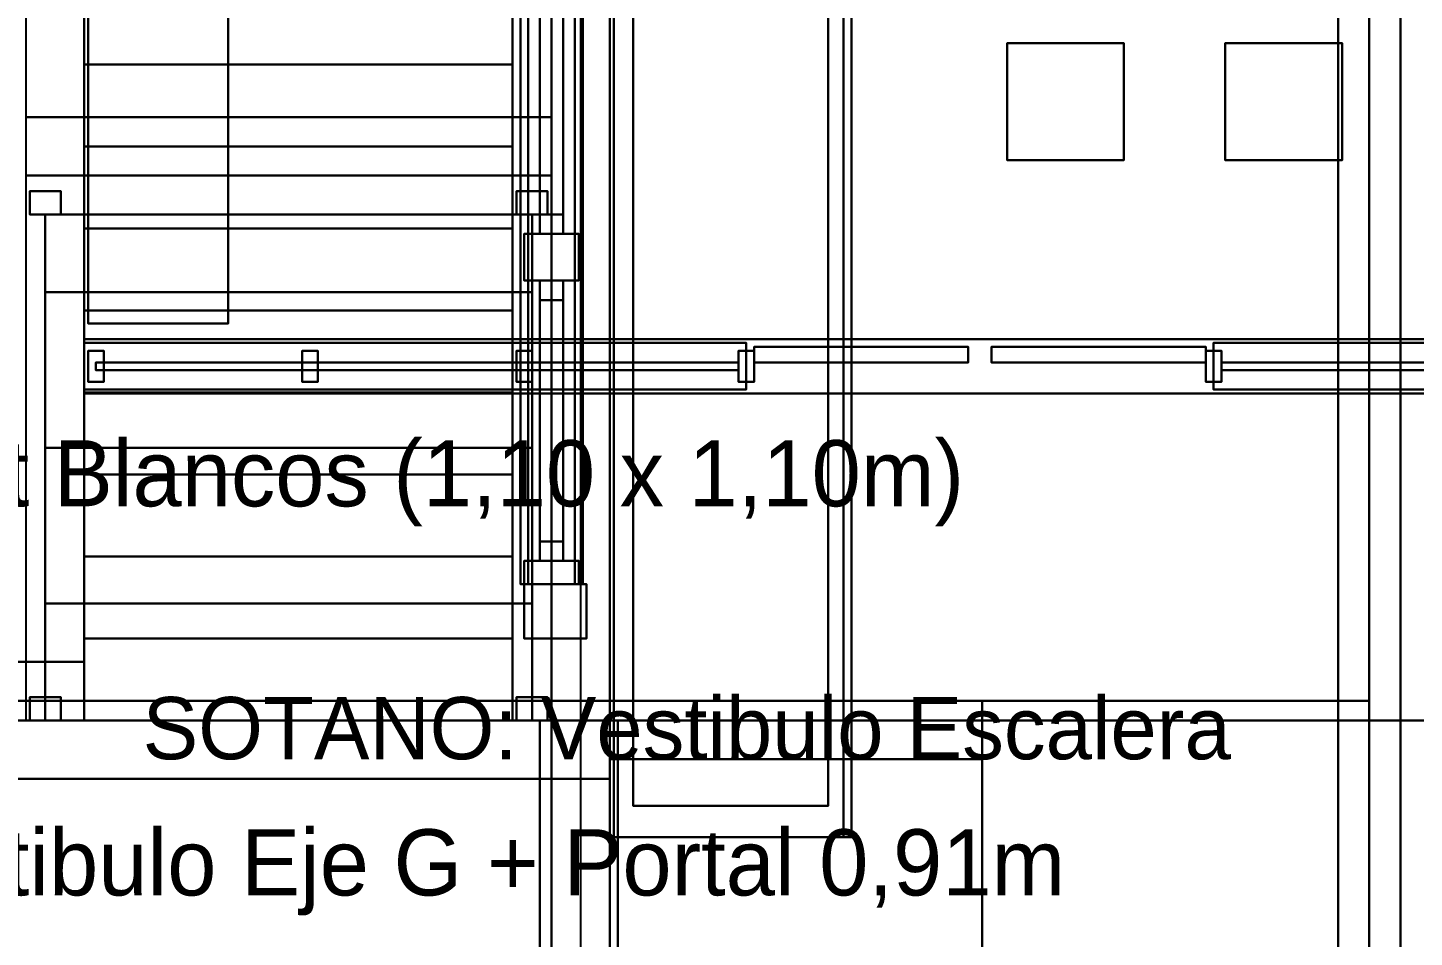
# Model space of a CAD drawing. Header units: metres. Extents: x -0.6 to 96.4, y -1.3 to 40.2.
# Drawn here: x 1.405 to 4.965, y 6.843 to 9.18 of the extents above; entities that cross this region are included whole.
import ezdxf

# ---------------------------------------------------------------- set-up
doc = ezdxf.new("R2010")
doc.units = ezdxf.units.M
for name, color, linetype in [('BUHARDILLA_TECNICA_3D', 34, 'CONTINUOUS'), ('CUBIERTA_CHALET_3D', 9, 'CONTINUOUS'), ('EJES_ESTRUCTURALES', 1, 'CONTINUOUS'), ('LOSA_PISO_3D', 8, 'CONTINUOUS'), ('MUROS_INTERIORES_3D', 7, 'CONTINUOUS'), ('P2_BALCON_MADERA_3D', 30, 'CONTINUOUS'), ('P2_ESCALERA_3D', 7, 'CONTINUOUS'), ('P2_LOSA_PISO_3D', 8, 'CONTINUOUS'), ('P2_LOSA_TANQUE_3D', 8, 'CONTINUOUS'), ('P2_MUROS_MADERA_INT_3D', 6, 'CONTINUOUS'), ('P2_ROTULOS', 6, 'CONTINUOUS'), ('P2_TIMBER_FRAME_3D', 34, 'CONTINUOUS'), ('PB_MOBILIARIO_COMERCIAL_3D', 30, 'CONTINUOUS'), ('PB_MOBILIARIO_OFICINA_3D', 34, 'CONTINUOUS'), ('PB_ZOCALO_PIEDRA_3D', 8, 'CONTINUOUS'), ('SOTANO_LOSA_3D', 8, 'CONTINUOUS'), ('SOTANO_MOBILIARIO_3D', 30, 'CONTINUOUS'), ('SOTANO_MUROS_INT_3D', 4, 'CONTINUOUS'), ('SOTANO_PIEDRA_MADERA_3D', 34, 'CONTINUOUS'), ('SOTANO_ROTULOS', 4, 'CONTINUOUS')]:
    doc.layers.add(name, color=color, linetype=linetype)

msp = doc.modelspace()

# ---------------------------------------------------------------- linework, layer by layer
at = {"layer": 'BUHARDILLA_TECNICA_3D', "color": 34}
for points in [[(0.3, 7.25, 5.68), (2.9, 7.25, 5.68), (2.9, 7.45, 5.68), (0.3, 7.45, 5.68)], [(0.3, 7.25, 7.545), (2.9, 7.25, 7.935), (2.9, 7.45, 7.935), (0.3, 7.45, 7.545)], [(0.3, 7.45, 5.68), (2.9, 7.45, 5.68), (2.9, 7.45, 7.935), (0.3, 7.45, 7.545)], [(2.9, 7.25, 5.68), (2.9, 7.45, 5.68), (2.9, 7.45, 7.935), (2.9, 7.25, 7.935)], [(2.9, 7.3, 7.4809), (3.8562, 7.3, 8.0784), (3.8562, 7.45, 8.0784), (2.9, 7.45, 7.4809)], [(2.9, 7.3, 7.935), (3.8562, 7.3, 8.0784), (3.8562, 7.45, 8.0784), (2.9, 7.45, 7.935)], [(2.9, 7.45, 7.4809), (3.8562, 7.45, 8.0784), (3.8562, 7.45, 8.0784), (2.9, 7.45, 7.935)], [(2.9, 7.3, 7.4809), (2.9, 7.45, 7.4809), (2.9, 7.45, 7.935), (2.9, 7.3, 7.935)], [(3.8562, 7.3, 8.0784), (3.8562, 7.45, 8.0784), (3.8562, 7.45, 8.0784), (3.8562, 7.3, 8.0784)], [(2.75, 3, 5.68), (2.9, 3, 5.68), (2.9, 7.4, 5.68), (2.75, 7.4, 5.68)], [(2.75, 3, 7.9125), (2.9, 3, 7.935), (2.9, 7.4, 7.935), (2.75, 7.4, 7.9125)], [(2.75, 7.4, 5.68), (2.9, 7.4, 5.68), (2.9, 7.4, 7.935), (2.75, 7.4, 7.9125)], [(2.75, 3, 5.68), (2.75, 7.4, 5.68), (2.75, 7.4, 7.9125), (2.75, 3, 7.9125)], [(2.9, 3, 5.68), (2.9, 7.4, 5.68), (2.9, 7.4, 7.935), (2.9, 3, 7.935)], [(2.9, 7.3, 7.4809), (3.8562, 7.3, 8.0784), (3.8562, 7.3, 8.0784), (2.9, 7.3, 7.935)], [(0.3, 7.25, 5.68), (2.9, 7.25, 5.68), (2.9, 7.25, 7.935), (0.3, 7.25, 7.545)]]:
    msp.add_3dface(points, dxfattribs=at)
at = {"layer": 'CUBIERTA_CHALET_3D', "color": 9}
for points in [[(0.4, 7.45, 5.9188), (4.85, 7.45, 8.6994), (4.85, 24.71, 8.6994), (0.4, 24.71, 5.9188)], [(0.4, 7.45, 6.0988), (4.85, 7.45, 8.8794), (4.85, 24.71, 8.8794), (0.4, 24.71, 6.0988)], [(4.85, 7.45, 8.6994), (4.85, 24.71, 8.6994), (4.85, 24.71, 8.8794), (4.85, 7.45, 8.8794)], [(4.85, 2, 8.6994), (10.1, 2, 5.4189), (10.1, 24.71, 5.4189), (4.85, 24.71, 8.6994)], [(4.85, 2, 8.8794), (10.1, 2, 5.5989), (10.1, 24.71, 5.5989), (4.85, 24.71, 8.8794)], [(4.85, 2, 8.6994), (4.85, 24.71, 8.6994), (4.85, 24.71, 8.8794), (4.85, 2, 8.8794)], [(0.4, 2, 7.56), (3.8562, 2, 8.0784), (3.8562, 7.45, 8.0784), (0.4, 7.45, 7.56)], [(0.4, 2, 7.72), (3.8562, 2, 8.2384), (3.8562, 7.45, 8.2384), (0.4, 7.45, 7.72)], [(0.4, 7.45, 7.56), (3.8562, 7.45, 8.0784), (3.8562, 7.45, 8.2384), (0.4, 7.45, 7.72)], [(0.4, 7.45, 5.9188), (4.85, 7.45, 8.6994), (4.85, 7.45, 8.8794), (0.4, 7.45, 6.0988)], [(3.8562, 2, 8.0784), (3.8562, 7.45, 8.0784), (3.8562, 7.45, 8.2384), (3.8562, 2, 8.2384)], [(3.8562, 2, 8.0784), (4.85, 2, 8.6994), (4.85, 7.45, 8.6994), (3.8562, 7.45, 8.0784)], [(3.8562, 2, 8.2584), (4.85, 2, 8.8794), (4.85, 7.45, 8.8794), (3.8562, 7.45, 8.2584)], [(3.8562, 7.45, 8.0784), (4.85, 7.45, 8.6994), (4.85, 7.45, 8.8794), (3.8562, 7.45, 8.2584)], [(3.8562, 2, 8.0784), (3.8562, 7.45, 8.0784), (3.8562, 7.45, 8.2584), (3.8562, 2, 8.2584)], [(4.85, 2, 8.6994), (4.85, 7.45, 8.6994), (4.85, 7.45, 8.8794), (4.85, 2, 8.8794)]]:
    msp.add_3dface(points, dxfattribs=at)
at = {"layer": 'EJES_ESTRUCTURALES', "color": 1}
msp.add_line((2.825, 1.8), (2.825, 25.51), dxfattribs=at)
at = {"layer": 'LOSA_PISO_3D', "color": 8}
for points in [[(1.4, 7.4, -0.15), (9.15, 7.4, -0.15), (9.15, 10.35, -0.15), (1.4, 10.35, -0.15)], [(1.4, 7.4), (9.15, 7.4), (9.15, 10.35), (1.4, 10.35)], [(0.15, 3, -0.15), (9.15, 3, -0.15), (9.15, 7.4, -0.15), (0.15, 7.4, -0.15)], [(0.15, 3), (9.15, 3), (9.15, 7.4), (0.15, 7.4)], [(0.15, 7.4, -0.15), (9.15, 7.4, -0.15), (9.15, 7.4), (0.15, 7.4)], [(1.4, 7.4, -0.15), (9.15, 7.4, -0.15), (9.15, 7.4), (1.4, 7.4)]]:
    msp.add_3dface(points, dxfattribs=at)
at = {"layer": 'MUROS_INTERIORES_3D', "color": 7}
for points in [[(2.75, 6.5), (2.9, 6.5), (2.9, 11.8), (2.75, 11.8)], [(2.75, 6.5, 2.85), (2.9, 6.5, 2.85), (2.9, 11.8, 2.85), (2.75, 11.8, 2.85)], [(2.75, 6.5), (2.75, 11.8), (2.75, 11.8, 2.85), (2.75, 6.5, 2.85)], [(2.9, 6.5), (2.9, 11.8), (2.9, 11.8, 2.85), (2.9, 6.5, 2.85)], [(1.4, 7.4), (1.55, 7.4), (1.55, 10.35), (1.4, 10.35)], [(1.4, 7.4, 2.85), (1.55, 7.4, 2.85), (1.55, 10.35, 2.85), (1.4, 10.35, 2.85)], [(1.55, 7.4), (1.55, 10.35), (1.55, 10.35, 2.85), (1.55, 7.4, 2.85)], [(1.4, 8.8), (2.75, 8.8), (2.75, 8.95), (1.4, 8.95)], [(1.4, 8.8, 1.07), (2.75, 8.8, 1.07), (2.75, 8.95, 1.07), (1.4, 8.95, 1.07)], [(1.4, 8.95), (2.75, 8.95), (2.75, 8.95, 1.07), (1.4, 8.95, 1.07)], [(2.75, 8.8), (2.75, 8.95), (2.75, 8.95, 1.07), (2.75, 8.8, 1.07)], [(1.4, 8.8), (2.75, 8.8), (2.75, 8.8, 1.07), (1.4, 8.8, 1.07)], [(1.4, 7.4), (1.55, 7.4), (1.55, 7.4, 2.85), (1.4, 7.4, 2.85)]]:
    msp.add_3dface(points, dxfattribs=at)
at = {"layer": 'P2_BALCON_MADERA_3D', "color": 30}
for points in [[(2.67, 7.75, 3.97), (2.83, 7.75, 3.97), (2.83, 9.43, 3.97), (2.67, 9.43, 3.97)], [(2.67, 7.75, 4.05), (2.83, 7.75, 4.05), (2.83, 9.43, 4.05), (2.67, 9.43, 4.05)], [(2.67, 7.75, 3.97), (2.67, 9.43, 3.97), (2.67, 9.43, 4.05), (2.67, 7.75, 4.05)], [(2.69, 7.75, 3.05), (2.81, 7.75, 3.05), (2.81, 9.43, 3.05), (2.69, 9.43, 3.05)], [(2.69, 7.75, 3.13), (2.81, 7.75, 3.13), (2.81, 9.43, 3.13), (2.69, 9.43, 3.13)], [(2.69, 7.75, 3.05), (2.69, 9.43, 3.05), (2.69, 9.43, 3.13), (2.69, 7.75, 3.13)], [(2.81, 7.75, 3.05), (2.81, 9.43, 3.05), (2.81, 9.43, 3.13), (2.81, 7.75, 3.13)], [(2.83, 7.75, 3.97), (2.83, 9.43, 3.97), (2.83, 9.43, 4.05), (2.83, 7.75, 4.05)], [(2.72, 8.7, 3.13), (2.78, 8.7, 3.13), (2.78, 9.37, 3.97), (2.72, 9.37, 3.97)], [(2.72, 8.65, 3.13), (2.72, 8.7, 3.13), (2.72, 9.37, 3.97), (2.72, 9.32, 3.97)], [(2.72, 9.37, 3.13), (2.78, 9.37, 3.13), (2.78, 8.7, 3.97), (2.72, 8.7, 3.97)], [(2.72, 9.32, 3.13), (2.72, 9.37, 3.13), (2.72, 8.7, 3.97), (2.72, 8.65, 3.97)], [(2.78, 8.65, 3.13), (2.78, 8.7, 3.13), (2.78, 9.37, 3.97), (2.78, 9.32, 3.97)], [(2.78, 9.32, 3.13), (2.78, 9.37, 3.13), (2.78, 8.7, 3.97), (2.78, 8.65, 3.97)], [(2.72, 8.65, 3.13), (2.78, 8.65, 3.13), (2.78, 9.32, 3.97), (2.72, 9.32, 3.97)], [(2.72, 9.32, 3.13), (2.78, 9.32, 3.13), (2.78, 8.65, 3.97), (2.72, 8.65, 3.97)], [(2.72, 8.65, 3.13), (2.78, 8.65, 3.13), (2.78, 8.7, 3.13), (2.72, 8.7, 3.13)], [(2.72, 8.65, 3.97), (2.78, 8.65, 3.97), (2.78, 8.7, 3.97), (2.72, 8.7, 3.97)], [(2.68, 8.53, 3), (2.82, 8.53, 3), (2.82, 8.65, 3), (2.68, 8.65, 3)], [(2.68, 8.53, 4.05), (2.82, 8.53, 4.05), (2.82, 8.65, 4.05), (2.68, 8.65, 4.05)], [(2.68, 8.65, 3), (2.82, 8.65, 3), (2.82, 8.65, 4.05), (2.68, 8.65, 4.05)], [(2.68, 8.53, 3), (2.68, 8.65, 3), (2.68, 8.65, 4.05), (2.68, 8.53, 4.05)], [(2.82, 8.53, 3), (2.82, 8.65, 3), (2.82, 8.65, 4.05), (2.82, 8.53, 4.05)], [(2.68, 8.53, 3), (2.82, 8.53, 3), (2.82, 8.53, 4.05), (2.68, 8.53, 4.05)], [(2.72, 8.48, 3.97), (2.78, 8.48, 3.97), (2.78, 8.53, 3.97), (2.72, 8.53, 3.97)], [(2.72, 7.86, 3.13), (2.78, 7.86, 3.13), (2.78, 8.53, 3.97), (2.72, 8.53, 3.97)], [(2.72, 7.81, 3.13), (2.72, 7.86, 3.13), (2.72, 8.53, 3.97), (2.72, 8.48, 3.97)], [(2.72, 8.48, 3.13), (2.78, 8.48, 3.13), (2.78, 8.53, 3.13), (2.72, 8.53, 3.13)], [(2.72, 8.53, 3.13), (2.78, 8.53, 3.13), (2.78, 7.86, 3.97), (2.72, 7.86, 3.97)], [(2.72, 8.48, 3.13), (2.72, 8.53, 3.13), (2.72, 7.86, 3.97), (2.72, 7.81, 3.97)], [(2.78, 7.81, 3.13), (2.78, 7.86, 3.13), (2.78, 8.53, 3.97), (2.78, 8.48, 3.97)], [(2.78, 8.48, 3.13), (2.78, 8.53, 3.13), (2.78, 7.86, 3.97), (2.78, 7.81, 3.97)], [(2.72, 7.81, 3.13), (2.78, 7.81, 3.13), (2.78, 8.48, 3.97), (2.72, 8.48, 3.97)], [(2.72, 8.48, 3.13), (2.78, 8.48, 3.13), (2.78, 7.81, 3.97), (2.72, 7.81, 3.97)], [(2.72, 7.81, 3.13), (2.78, 7.81, 3.13), (2.78, 7.86, 3.13), (2.72, 7.86, 3.13)], [(2.72, 7.81, 3.97), (2.78, 7.81, 3.97), (2.78, 7.86, 3.97), (2.72, 7.86, 3.97)], [(2.68, 7.75, 3), (2.82, 7.75, 3), (2.82, 7.81, 3), (2.68, 7.81, 3)], [(2.68, 7.75, 4.05), (2.82, 7.75, 4.05), (2.82, 7.81, 4.05), (2.68, 7.81, 4.05)], [(2.68, 7.81, 3), (2.82, 7.81, 3), (2.82, 7.81, 4.05), (2.68, 7.81, 4.05)], [(2.68, 7.75, 3), (2.68, 7.81, 3), (2.68, 7.81, 4.05), (2.68, 7.75, 4.05)], [(2.82, 7.75, 3), (2.82, 7.81, 3), (2.82, 7.81, 4.05), (2.82, 7.75, 4.05)], [(2.67, 7.75, 3.97), (2.83, 7.75, 3.97), (2.83, 7.75, 4.05), (2.67, 7.75, 4.05)], [(2.68, 7.75, 3), (2.82, 7.75, 3), (2.82, 7.75, 4.05), (2.68, 7.75, 4.05)], [(2.69, 7.75, 3.05), (2.81, 7.75, 3.05), (2.81, 7.75, 3.13), (2.69, 7.75, 3.13)]]:
    msp.add_3dface(points, dxfattribs=at)
at = {"layer": 'P2_ESCALERA_3D', "color": 7}
for points in [[(1.55, 9.0857, 0.9214), (2.65, 9.0857, 0.9214), (2.65, 9.2964, 0.9214), (1.55, 9.2964, 0.9214)], [(1.55, 9.0857, 1.2857), (2.65, 9.0857, 1.2857), (2.65, 9.2964, 1.2857), (1.55, 9.2964, 1.2857)], [(1.55, 9.0857, 0.9214), (1.55, 9.2964, 0.9214), (1.55, 9.2964, 1.2857), (1.55, 9.0857, 1.2857)], [(2.65, 9.0857, 0.9214), (2.65, 9.2964, 0.9214), (2.65, 9.2964, 1.2857), (2.65, 9.0857, 1.2857)], [(1.55, 9.0857, 0.9214), (2.65, 9.0857, 0.9214), (2.65, 9.0857, 1.2857), (1.55, 9.0857, 1.2857)], [(1.55, 8.875, 1.1357), (2.65, 8.875, 1.1357), (2.65, 9.0857, 1.1357), (1.55, 9.0857, 1.1357)], [(1.55, 8.875, 1.5), (2.65, 8.875, 1.5), (2.65, 9.0857, 1.5), (1.55, 9.0857, 1.5)], [(1.55, 9.0857, 1.1357), (2.65, 9.0857, 1.1357), (2.65, 9.0857, 1.5), (1.55, 9.0857, 1.5)], [(1.55, 8.875, 1.1357), (1.55, 9.0857, 1.1357), (1.55, 9.0857, 1.5), (1.55, 8.875, 1.5)], [(2.65, 8.875, 1.1357), (2.65, 9.0857, 1.1357), (2.65, 9.0857, 1.5), (2.65, 8.875, 1.5)], [(1.55, 8.875, 1.1357), (2.65, 8.875, 1.1357), (2.65, 8.875, 1.5), (1.55, 8.875, 1.5)], [(1.55, 8.6643, 1.35), (2.65, 8.6643, 1.35), (2.65, 8.875, 1.35), (1.55, 8.875, 1.35)], [(1.55, 8.6643, 1.7143), (2.65, 8.6643, 1.7143), (2.65, 8.875, 1.7143), (1.55, 8.875, 1.7143)], [(1.55, 8.875, 1.35), (2.65, 8.875, 1.35), (2.65, 8.875, 1.7143), (1.55, 8.875, 1.7143)], [(1.55, 8.6643, 1.35), (1.55, 8.875, 1.35), (1.55, 8.875, 1.7143), (1.55, 8.6643, 1.7143)], [(2.65, 8.6643, 1.35), (2.65, 8.875, 1.35), (2.65, 8.875, 1.7143), (2.65, 8.6643, 1.7143)], [(1.55, 8.6643, 1.35), (2.65, 8.6643, 1.35), (2.65, 8.6643, 1.7143), (1.55, 8.6643, 1.7143)], [(1.55, 8.4536, 1.5643), (2.65, 8.4536, 1.5643), (2.65, 8.6643, 1.5643), (1.55, 8.6643, 1.5643)], [(1.55, 8.4536, 1.9286), (2.65, 8.4536, 1.9286), (2.65, 8.6643, 1.9286), (1.55, 8.6643, 1.9286)], [(1.55, 8.6643, 1.5643), (2.65, 8.6643, 1.5643), (2.65, 8.6643, 1.9286), (1.55, 8.6643, 1.9286)], [(1.55, 8.4536, 1.5643), (1.55, 8.6643, 1.5643), (1.55, 8.6643, 1.9286), (1.55, 8.4536, 1.9286)], [(2.65, 8.4536, 1.5643), (2.65, 8.6643, 1.5643), (2.65, 8.6643, 1.9286), (2.65, 8.4536, 1.9286)], [(1.55, 8.4536, 1.5643), (2.65, 8.4536, 1.5643), (2.65, 8.4536, 1.9286), (1.55, 8.4536, 1.9286)], [(1.55, 8.2429, 1.7786), (2.65, 8.2429, 1.7786), (2.65, 8.4536, 1.7786), (1.55, 8.4536, 1.7786)], [(1.55, 8.2429, 2.1429), (2.65, 8.2429, 2.1429), (2.65, 8.4536, 2.1429), (1.55, 8.4536, 2.1429)], [(1.55, 8.4536, 1.7786), (2.65, 8.4536, 1.7786), (2.65, 8.4536, 2.1429), (1.55, 8.4536, 2.1429)], [(1.55, 8.2429, 1.7786), (1.55, 8.4536, 1.7786), (1.55, 8.4536, 2.1429), (1.55, 8.2429, 2.1429)], [(2.65, 8.2429, 1.7786), (2.65, 8.4536, 1.7786), (2.65, 8.4536, 2.1429), (2.65, 8.2429, 2.1429)], [(1.55, 8.2429, 1.7786), (2.65, 8.2429, 1.7786), (2.65, 8.2429, 2.1429), (1.55, 8.2429, 2.1429)], [(1.55, 8.0321, 1.9929), (2.65, 8.0321, 1.9929), (2.65, 8.2429, 1.9929), (1.55, 8.2429, 1.9929)], [(1.55, 8.0321, 2.3571), (2.65, 8.0321, 2.3571), (2.65, 8.2429, 2.3571), (1.55, 8.2429, 2.3571)], [(1.55, 8.2429, 1.9929), (2.65, 8.2429, 1.9929), (2.65, 8.2429, 2.3571), (1.55, 8.2429, 2.3571)], [(1.55, 8.0321, 1.9929), (1.55, 8.2429, 1.9929), (1.55, 8.2429, 2.3571), (1.55, 8.0321, 2.3571)], [(2.65, 8.0321, 1.9929), (2.65, 8.2429, 1.9929), (2.65, 8.2429, 2.3571), (2.65, 8.0321, 2.3571)], [(1.55, 8.0321, 1.9929), (2.65, 8.0321, 1.9929), (2.65, 8.0321, 2.3571), (1.55, 8.0321, 2.3571)], [(1.55, 7.8214, 2.2071), (2.65, 7.8214, 2.2071), (2.65, 8.0321, 2.2071), (1.55, 8.0321, 2.2071)], [(1.55, 7.8214, 2.5714), (2.65, 7.8214, 2.5714), (2.65, 8.0321, 2.5714), (1.55, 8.0321, 2.5714)], [(1.55, 8.0321, 2.2071), (2.65, 8.0321, 2.2071), (2.65, 8.0321, 2.5714), (1.55, 8.0321, 2.5714)], [(1.55, 7.8214, 2.2071), (1.55, 8.0321, 2.2071), (1.55, 8.0321, 2.5714), (1.55, 7.8214, 2.5714)], [(2.65, 7.8214, 2.2071), (2.65, 8.0321, 2.2071), (2.65, 8.0321, 2.5714), (2.65, 7.8214, 2.5714)], [(1.55, 7.8214, 2.2071), (2.65, 7.8214, 2.2071), (2.65, 7.8214, 2.5714), (1.55, 7.8214, 2.5714)], [(1.55, 7.6107, 2.4214), (2.65, 7.6107, 2.4214), (2.65, 7.8214, 2.4214), (1.55, 7.8214, 2.4214)], [(1.55, 7.6107, 2.7857), (2.65, 7.6107, 2.7857), (2.65, 7.8214, 2.7857), (1.55, 7.8214, 2.7857)], [(1.55, 7.8214, 2.4214), (2.65, 7.8214, 2.4214), (2.65, 7.8214, 2.7857), (1.55, 7.8214, 2.7857)], [(1.55, 7.6107, 2.4214), (1.55, 7.8214, 2.4214), (1.55, 7.8214, 2.7857), (1.55, 7.6107, 2.7857)], [(2.65, 7.6107, 2.4214), (2.65, 7.8214, 2.4214), (2.65, 7.8214, 2.7857), (2.65, 7.6107, 2.7857)], [(1.55, 7.6107, 2.4214), (2.65, 7.6107, 2.4214), (2.65, 7.6107, 2.7857), (1.55, 7.6107, 2.7857)], [(1.55, 7.4, 2.6357), (2.65, 7.4, 2.6357), (2.65, 7.6107, 2.6357), (1.55, 7.6107, 2.6357)], [(1.55, 7.4, 3), (2.65, 7.4, 3), (2.65, 7.6107, 3), (1.55, 7.6107, 3)], [(1.55, 7.6107, 2.6357), (2.65, 7.6107, 2.6357), (2.65, 7.6107, 3), (1.55, 7.6107, 3)], [(1.55, 7.4, 2.6357), (1.55, 7.6107, 2.6357), (1.55, 7.6107, 3), (1.55, 7.4, 3)], [(2.65, 7.4, 2.6357), (2.65, 7.6107, 2.6357), (2.65, 7.6107, 3), (2.65, 7.4, 3)], [(1.55, 7.4, 2.6357), (2.65, 7.4, 2.6357), (2.65, 7.4, 3), (1.55, 7.4, 3)]]:
    msp.add_3dface(points, dxfattribs=at)
at = {"layer": 'P2_LOSA_PISO_3D', "color": 8}
for points in [[(0.15, 7.4, 2.85), (1.55, 7.4, 2.85), (1.55, 10.35, 2.85), (0.15, 10.35, 2.85)], [(0.15, 7.4, 3), (1.55, 7.4, 3), (1.55, 10.35, 3), (0.15, 10.35, 3)], [(1.55, 7.4, 2.85), (1.55, 10.35, 2.85), (1.55, 10.35, 3), (1.55, 7.4, 3)], [(2.65, 7.4, 2.85), (9.15, 7.4, 2.85), (9.15, 10.35, 2.85), (2.65, 10.35, 2.85)], [(2.65, 7.4, 3), (9.15, 7.4, 3), (9.15, 10.35, 3), (2.65, 10.35, 3)], [(2.65, 7.4, 2.85), (2.65, 10.35, 2.85), (2.65, 10.35, 3), (2.65, 7.4, 3)], [(0.15, 3, 2.85), (9.15, 3, 2.85), (9.15, 7.4, 2.85), (0.15, 7.4, 2.85)], [(0.15, 3, 3), (9.15, 3, 3), (9.15, 7.4, 3), (0.15, 7.4, 3)], [(0.15, 7.4, 2.85), (9.15, 7.4, 2.85), (9.15, 7.4, 3), (0.15, 7.4, 3)], [(0.15, 7.4, 2.85), (1.55, 7.4, 2.85), (1.55, 7.4, 3), (0.15, 7.4, 3)], [(2.65, 7.4, 2.85), (9.15, 7.4, 2.85), (9.15, 7.4, 3), (2.65, 7.4, 3)]]:
    msp.add_3dface(points, dxfattribs=at)
at = {"layer": 'P2_LOSA_TANQUE_3D', "color": 8}
for points in [[(0.3, 6.3, 5.5), (2.9, 6.3, 5.5), (2.9, 7.4, 5.5), (0.3, 7.4, 5.5)], [(0.3, 6.3, 5.68), (2.9, 6.3, 5.68), (2.9, 7.4, 5.68), (0.3, 7.4, 5.68)], [(0.3, 7.4, 5.5), (2.9, 7.4, 5.5), (2.9, 7.4, 5.68), (0.3, 7.4, 5.68)], [(2.9, 6.3, 5.5), (2.9, 7.4, 5.5), (2.9, 7.4, 5.68), (2.9, 6.3, 5.68)]]:
    msp.add_3dface(points, dxfattribs=at)
at = {"layer": 'P2_MUROS_MADERA_INT_3D', "color": 6}
for points in [[(1.4, 7.4, 3), (1.55, 7.4, 3), (1.55, 10.35, 3), (1.4, 10.35, 3)], [(1.4, 7.4, 5.85), (1.55, 7.4, 5.85), (1.55, 10.35, 5.85), (1.4, 10.35, 5.85)], [(1.55, 7.4, 3), (1.55, 10.35, 3), (1.55, 10.35, 5.85), (1.55, 7.4, 5.85)], [(1.25, 7.4, 3), (1.55, 7.4, 3), (1.55, 7.55, 3), (1.25, 7.55, 3)], [(1.25, 7.4, 5.85), (1.55, 7.4, 5.85), (1.55, 7.55, 5.85), (1.25, 7.55, 5.85)], [(1.25, 7.55, 3), (1.55, 7.55, 3), (1.55, 7.55, 5.85), (1.25, 7.55, 5.85)], [(1.55, 7.4, 3), (1.55, 7.55, 3), (1.55, 7.55, 5.85), (1.55, 7.4, 5.85)], [(1.25, 7.4, 3), (1.55, 7.4, 3), (1.55, 7.4, 5.85), (1.25, 7.4, 5.85)], [(1.4, 7.4, 3), (1.55, 7.4, 3), (1.55, 7.4, 5.85), (1.4, 7.4, 5.85)]]:
    msp.add_3dface(points, dxfattribs=at)
at = {"layer": 'P2_TIMBER_FRAME_3D', "color": 34}
for points in [[(4.77, 2, 8.4794), (4.93, 2, 8.4794), (4.93, 24.71, 8.4794), (4.77, 24.71, 8.4794)], [(4.77, 2, 8.6994), (4.93, 2, 8.6994), (4.93, 24.71, 8.6994), (4.77, 24.71, 8.6994)], [(4.77, 2, 8.4794), (4.77, 24.71, 8.4794), (4.77, 24.71, 8.6994), (4.77, 2, 8.6994)], [(4.93, 2, 8.4794), (4.93, 24.71, 8.4794), (4.93, 24.71, 8.6994), (4.93, 2, 8.6994)], [(2.68, 7.61, 3), (2.84, 7.61, 3), (2.84, 7.75, 3), (2.68, 7.75, 3)], [(2.68, 7.61, 4.12), (2.84, 7.61, 4.12), (2.84, 7.75, 4.12), (2.68, 7.75, 4.12)], [(2.68, 7.75, 3), (2.84, 7.75, 3), (2.84, 7.75, 4.12), (2.68, 7.75, 4.12)], [(2.68, 7.61, 3), (2.68, 7.75, 3), (2.68, 7.75, 4.12), (2.68, 7.61, 4.12)], [(2.84, 7.61, 3), (2.84, 7.75, 3), (2.84, 7.75, 4.12), (2.84, 7.61, 4.12)], [(2.68, 7.61, 3), (2.84, 7.61, 3), (2.84, 7.61, 4.12), (2.68, 7.61, 4.12)], [(2.72, 6.72, 5.25), (2.92, 6.72, 5.25), (2.92, 7.4, 5.25), (2.72, 7.4, 5.25)], [(2.72, 6.72, 5.5), (2.92, 6.72, 5.5), (2.92, 7.4, 5.5), (2.72, 7.4, 5.5)], [(2.72, 7.4, 5.25), (2.92, 7.4, 5.25), (2.92, 7.4, 5.5), (2.72, 7.4, 5.5)], [(2.72, 6.72, 5.25), (2.72, 7.4, 5.25), (2.72, 7.4, 5.5), (2.72, 6.72, 5.5)], [(2.92, 6.72, 5.25), (2.92, 7.4, 5.25), (2.92, 7.4, 5.5), (2.92, 6.72, 5.5)]]:
    msp.add_3dface(points, dxfattribs=at)
at = {"layer": 'PB_MOBILIARIO_COMERCIAL_3D', "color": 34}
for points in [[(2.9, 7.1, 1.92), (3.52, 7.1, 1.92), (3.52, 11.7, 1.92), (2.9, 11.7, 1.92)], [(2.9, 7.1, 2.12), (3.52, 7.1, 2.12), (3.52, 11.7, 2.12), (2.9, 11.7, 2.12)], [(2.9, 7.1, 1.92), (2.9, 11.7, 1.92), (2.9, 11.7, 2.12), (2.9, 7.1, 2.12)], [(2.91, 7.1, 0.52), (3.5, 7.1, 0.52), (3.5, 11.7, 0.52), (2.91, 11.7, 0.52)], [(2.91, 7.1, 0.62), (3.5, 7.1, 0.62), (3.5, 11.7, 0.62), (2.91, 11.7, 0.62)], [(2.91, 7.1, 0.52), (2.91, 11.7, 0.52), (2.91, 11.7, 0.62), (2.91, 7.1, 0.62)], [(2.91, 7.1, 0.98), (3.5, 7.1, 0.98), (3.5, 11.7, 0.98), (2.91, 11.7, 0.98)], [(2.91, 7.1, 1.08), (3.5, 7.1, 1.08), (3.5, 11.7, 1.08), (2.91, 11.7, 1.08)], [(2.91, 7.1, 0.98), (2.91, 11.7, 0.98), (2.91, 11.7, 1.08), (2.91, 7.1, 1.08)], [(2.91, 7.1, 1.44), (3.5, 7.1, 1.44), (3.5, 11.7, 1.44), (2.91, 11.7, 1.44)], [(2.91, 7.1, 1.54), (3.5, 7.1, 1.54), (3.5, 11.7, 1.54), (2.91, 11.7, 1.54)], [(2.91, 7.1, 1.44), (2.91, 11.7, 1.44), (2.91, 11.7, 1.54), (2.91, 7.1, 1.54)], [(3.5, 7.1, 0.52), (3.5, 11.7, 0.52), (3.5, 11.7, 0.62), (3.5, 7.1, 0.62)], [(3.5, 7.1, 0.98), (3.5, 11.7, 0.98), (3.5, 11.7, 1.08), (3.5, 7.1, 1.08)], [(3.5, 7.1, 1.44), (3.5, 11.7, 1.44), (3.5, 11.7, 1.54), (3.5, 7.1, 1.54)], [(3.52, 7.1, 1.92), (3.52, 11.7, 1.92), (3.52, 11.7, 2.12), (3.52, 7.1, 2.12)], [(2.9, 7.1, 1.92), (3.52, 7.1, 1.92), (3.52, 7.1, 2.12), (2.9, 7.1, 2.12)], [(2.91, 7.1, 0.52), (3.5, 7.1, 0.52), (3.5, 7.1, 0.62), (2.91, 7.1, 0.62)], [(2.91, 7.1, 0.98), (3.5, 7.1, 0.98), (3.5, 7.1, 1.08), (2.91, 7.1, 1.08)], [(2.91, 7.1, 1.44), (3.5, 7.1, 1.44), (3.5, 7.1, 1.54), (2.91, 7.1, 1.54)]]:
    msp.add_3dface(points, dxfattribs=at)
at = {"layer": 'PB_MOBILIARIO_COMERCIAL_3D', "color": 3}
for points in [[(2.96, 7.18, 0.62), (3.46, 7.18, 0.62), (3.46, 11.62, 0.62), (2.96, 11.62, 0.62)], [(2.96, 7.18, 0.74), (3.46, 7.18, 0.74), (3.46, 11.62, 0.74), (2.96, 11.62, 0.74)], [(2.96, 7.18, 0.62), (2.96, 11.62, 0.62), (2.96, 11.62, 0.74), (2.96, 7.18, 0.74)], [(3.46, 7.18, 0.62), (3.46, 11.62, 0.62), (3.46, 11.62, 0.74), (3.46, 7.18, 0.74)], [(2.96, 7.18, 0.62), (3.46, 7.18, 0.62), (3.46, 7.18, 0.74), (2.96, 7.18, 0.74)]]:
    msp.add_3dface(points, dxfattribs=at)
at = {"layer": 'PB_MOBILIARIO_COMERCIAL_3D', "color": 30}
for points in [[(2.96, 7.18, 1.08), (3.46, 7.18, 1.08), (3.46, 11.62, 1.08), (2.96, 11.62, 1.08)], [(2.96, 7.18, 1.2), (3.46, 7.18, 1.2), (3.46, 11.62, 1.2), (2.96, 11.62, 1.2)], [(2.96, 7.18, 1.08), (2.96, 11.62, 1.08), (2.96, 11.62, 1.2), (2.96, 7.18, 1.2)], [(3.46, 7.18, 1.08), (3.46, 11.62, 1.08), (3.46, 11.62, 1.2), (3.46, 7.18, 1.2)], [(2.96, 7.18, 1.08), (3.46, 7.18, 1.08), (3.46, 7.18, 1.2), (2.96, 7.18, 1.2)]]:
    msp.add_3dface(points, dxfattribs=at)
at = {"layer": 'PB_MOBILIARIO_COMERCIAL_3D', "color": 2}
for points in [[(2.96, 7.18, 1.54), (3.46, 7.18, 1.54), (3.46, 11.62, 1.54), (2.96, 11.62, 1.54)], [(2.96, 7.18, 1.66), (3.46, 7.18, 1.66), (3.46, 11.62, 1.66), (2.96, 11.62, 1.66)], [(2.96, 7.18, 1.54), (2.96, 11.62, 1.54), (2.96, 11.62, 1.66), (2.96, 7.18, 1.66)], [(3.46, 7.18, 1.54), (3.46, 11.62, 1.54), (3.46, 11.62, 1.66), (3.46, 7.18, 1.66)], [(2.96, 7.18, 1.54), (3.46, 7.18, 1.54), (3.46, 7.18, 1.66), (2.96, 7.18, 1.66)]]:
    msp.add_3dface(points, dxfattribs=at)
at = {"layer": 'PB_MOBILIARIO_OFICINA_3D', "color": 8}
for points in [[(1.41, 8.7), (1.49, 8.7), (1.49, 8.76), (1.41, 8.76)], [(1.41, 8.7, 1.05), (1.49, 8.7, 1.05), (1.49, 8.76, 1.05), (1.41, 8.76, 1.05)], [(1.41, 8.76), (1.49, 8.76), (1.49, 8.76, 1.05), (1.41, 8.76, 1.05)], [(1.41, 8.7), (1.41, 8.76), (1.41, 8.76, 1.05), (1.41, 8.7, 1.05)], [(1.49, 8.7), (1.49, 8.76), (1.49, 8.76, 1.05), (1.49, 8.7, 1.05)], [(2.66, 8.7), (2.74, 8.7), (2.74, 8.76), (2.66, 8.76)], [(2.66, 8.7, 1.05), (2.74, 8.7, 1.05), (2.74, 8.76, 1.05), (2.66, 8.76, 1.05)], [(2.66, 8.76), (2.74, 8.76), (2.74, 8.76, 1.05), (2.66, 8.76, 1.05)], [(2.66, 8.7), (2.66, 8.76), (2.66, 8.76, 1.05), (2.66, 8.7, 1.05)], [(2.74, 8.7), (2.74, 8.76), (2.74, 8.76, 1.05), (2.74, 8.7, 1.05)], [(1.41, 8.7), (1.49, 8.7), (1.49, 8.7, 1.05), (1.41, 8.7, 1.05)], [(2.66, 8.7), (2.74, 8.7), (2.74, 8.7, 1.05), (2.66, 8.7, 1.05)], [(1.41, 7.4), (1.49, 7.4), (1.49, 7.46), (1.41, 7.46)], [(1.41, 7.4, 2.2), (1.49, 7.4, 2.2), (1.49, 7.46, 2.2), (1.41, 7.46, 2.2)], [(1.41, 7.46), (1.49, 7.46), (1.49, 7.46, 2.2), (1.41, 7.46, 2.2)], [(1.41, 7.4), (1.41, 7.46), (1.41, 7.46, 2.2), (1.41, 7.4, 2.2)], [(1.49, 7.4), (1.49, 7.46), (1.49, 7.46, 2.2), (1.49, 7.4, 2.2)], [(2.66, 7.4), (2.74, 7.4), (2.74, 7.46), (2.66, 7.46)], [(2.66, 7.4, 2.2), (2.74, 7.4, 2.2), (2.74, 7.46, 2.2), (2.66, 7.46, 2.2)], [(2.66, 7.46), (2.74, 7.46), (2.74, 7.46, 2.2), (2.66, 7.46, 2.2)], [(2.66, 7.4), (2.66, 7.46), (2.66, 7.46, 2.2), (2.66, 7.4, 2.2)], [(2.74, 7.4), (2.74, 7.46), (2.74, 7.46, 2.2), (2.74, 7.4, 2.2)], [(1.41, 7.4), (1.49, 7.4), (1.49, 7.4, 2.2), (1.41, 7.4, 2.2)], [(2.66, 7.4), (2.74, 7.4), (2.74, 7.4, 2.2), (2.66, 7.4, 2.2)]]:
    msp.add_3dface(points, dxfattribs=at)
at = {"layer": 'PB_MOBILIARIO_OFICINA_3D', "color": 34}
for points in [[(1.45, 7.4, 0.45), (2.7, 7.4, 0.45), (2.7, 8.7, 0.45), (1.45, 8.7, 0.45)], [(1.45, 7.4, 0.49), (2.7, 7.4, 0.49), (2.7, 8.7, 0.49), (1.45, 8.7, 0.49)], [(1.45, 8.7, 0.45), (2.7, 8.7, 0.45), (2.7, 8.7, 0.49), (1.45, 8.7, 0.49)], [(1.45, 7.4, 0.45), (1.45, 8.7, 0.45), (1.45, 8.7, 0.49), (1.45, 7.4, 0.49)], [(2.7, 7.4, 0.45), (2.7, 8.7, 0.45), (2.7, 8.7, 0.49), (2.7, 7.4, 0.49)], [(1.45, 7.4, 0.9), (2.7, 7.4, 0.9), (2.7, 8.5, 0.9), (1.45, 8.5, 0.9)], [(1.45, 7.4, 0.94), (2.7, 7.4, 0.94), (2.7, 8.5, 0.94), (1.45, 8.5, 0.94)], [(1.45, 8.5, 0.9), (2.7, 8.5, 0.9), (2.7, 8.5, 0.94), (1.45, 8.5, 0.94)], [(1.45, 7.4, 0.9), (1.45, 8.5, 0.9), (1.45, 8.5, 0.94), (1.45, 7.4, 0.94)], [(2.7, 7.4, 0.9), (2.7, 8.5, 0.9), (2.7, 8.5, 0.94), (2.7, 7.4, 0.94)], [(1.45, 7.4, 1.35), (2.7, 7.4, 1.35), (2.7, 8.1, 1.35), (1.45, 8.1, 1.35)], [(1.45, 7.4, 1.39), (2.7, 7.4, 1.39), (2.7, 8.1, 1.39), (1.45, 8.1, 1.39)], [(1.45, 8.1, 1.35), (2.7, 8.1, 1.35), (2.7, 8.1, 1.39), (1.45, 8.1, 1.39)], [(1.45, 7.4, 1.35), (1.45, 8.1, 1.35), (1.45, 8.1, 1.39), (1.45, 7.4, 1.39)], [(2.7, 7.4, 1.35), (2.7, 8.1, 1.35), (2.7, 8.1, 1.39), (2.7, 7.4, 1.39)], [(1.45, 7.4, 1.8), (2.7, 7.4, 1.8), (2.7, 7.7, 1.8), (1.45, 7.7, 1.8)], [(1.45, 7.4, 1.84), (2.7, 7.4, 1.84), (2.7, 7.7, 1.84), (1.45, 7.7, 1.84)], [(1.45, 7.7, 1.8), (2.7, 7.7, 1.8), (2.7, 7.7, 1.84), (1.45, 7.7, 1.84)], [(1.45, 7.4, 1.8), (1.45, 7.7, 1.8), (1.45, 7.7, 1.84), (1.45, 7.4, 1.84)], [(2.7, 7.4, 1.8), (2.7, 7.7, 1.8), (2.7, 7.7, 1.84), (2.7, 7.4, 1.84)], [(1.45, 7.4, 0.45), (2.7, 7.4, 0.45), (2.7, 7.4, 0.49), (1.45, 7.4, 0.49)], [(1.45, 7.4, 0.9), (2.7, 7.4, 0.9), (2.7, 7.4, 0.94), (1.45, 7.4, 0.94)], [(1.45, 7.4, 1.35), (2.7, 7.4, 1.35), (2.7, 7.4, 1.39), (1.45, 7.4, 1.39)], [(1.45, 7.4, 1.8), (2.7, 7.4, 1.8), (2.7, 7.4, 1.84), (1.45, 7.4, 1.84)]]:
    msp.add_3dface(points, dxfattribs=at)
at = {"layer": 'PB_ZOCALO_PIEDRA_3D', "color": 8}
for points in [[(2.9, 7.1), (3.5, 7.1), (3.5, 11.7), (2.9, 11.7)], [(2.9, 7.1, 0.22), (3.5, 7.1, 0.22), (3.5, 11.7, 0.22), (2.9, 11.7, 0.22)], [(2.9, 7.1), (2.9, 11.7), (2.9, 11.7, 0.22), (2.9, 7.1, 0.22)], [(3.5, 7.1), (3.5, 11.7), (3.5, 11.7, 0.22), (3.5, 7.1, 0.22)], [(2.9, 7.1), (3.5, 7.1), (3.5, 7.1, 0.22), (2.9, 7.1, 0.22)]]:
    msp.add_3dface(points, dxfattribs=at)
at = {"layer": 'SOTANO_LOSA_3D', "color": 8}
for points in [[(0.15, 3, -2.7), (9.15, 3, -2.7), (9.15, 11.3, -2.7), (0.15, 11.3, -2.7)], [(0.15, 3, -2.55), (9.15, 3, -2.55), (9.15, 11.3, -2.55), (0.15, 11.3, -2.55)]]:
    msp.add_3dface(points, dxfattribs=at)
at = {"layer": 'SOTANO_MOBILIARIO_3D', "color": 34}
for points in [[(1.56, 8.42, -2.55), (1.92, 8.42, -2.55), (1.92, 10.05, -2.55), (1.56, 10.05, -2.55)], [(1.56, 8.42, -0.37), (1.92, 8.42, -0.37), (1.92, 10.05, -0.37), (1.56, 10.05, -0.37)], [(1.56, 8.42, -2.55), (1.56, 10.05, -2.55), (1.56, 10.05, -0.37), (1.56, 8.42, -0.37)], [(1.92, 8.42, -2.55), (1.92, 10.05, -2.55), (1.92, 10.05, -0.37), (1.92, 8.42, -0.37)], [(1.56, 8.42, -2.55), (1.92, 8.42, -2.55), (1.92, 8.42, -0.37), (1.56, 8.42, -0.37)]]:
    msp.add_3dface(points, dxfattribs=at)
at = {"layer": 'SOTANO_MOBILIARIO_3D', "color": 30}
for points in [[(3.92, 8.84, -2.55), (4.22, 8.84, -2.55), (4.22, 9.14, -2.55), (3.92, 9.14, -2.55)], [(3.92, 8.84, -1.83), (4.22, 8.84, -1.83), (4.22, 9.14, -1.83), (3.92, 9.14, -1.83)], [(3.92, 9.14, -2.55), (4.22, 9.14, -2.55), (4.22, 9.14, -1.83), (3.92, 9.14, -1.83)], [(3.92, 8.84, -2.55), (3.92, 9.14, -2.55), (3.92, 9.14, -1.83), (3.92, 8.84, -1.83)], [(4.22, 8.84, -2.55), (4.22, 9.14, -2.55), (4.22, 9.14, -1.83), (4.22, 8.84, -1.83)], [(4.48, 8.84, -2.55), (4.78, 8.84, -2.55), (4.78, 9.14, -2.55), (4.48, 9.14, -2.55)], [(4.48, 8.84, -1.83), (4.78, 8.84, -1.83), (4.78, 9.14, -1.83), (4.48, 9.14, -1.83)], [(4.48, 9.14, -2.55), (4.78, 9.14, -2.55), (4.78, 9.14, -1.83), (4.48, 9.14, -1.83)], [(4.48, 8.84, -2.55), (4.48, 9.14, -2.55), (4.48, 9.14, -1.83), (4.48, 8.84, -1.83)], [(4.78, 8.84, -2.55), (4.78, 9.14, -2.55), (4.78, 9.14, -1.83), (4.78, 8.84, -1.83)], [(3.92, 8.84, -2.55), (4.22, 8.84, -2.55), (4.22, 8.84, -1.83), (3.92, 8.84, -1.83)], [(4.48, 8.84, -2.55), (4.78, 8.84, -2.55), (4.78, 8.84, -1.83), (4.48, 8.84, -1.83)]]:
    msp.add_3dface(points, dxfattribs=at)
at = {"layer": 'SOTANO_MUROS_INT_3D', "color": 4}
for points in [[(1.4, 7.45, -2.55), (1.55, 7.45, -2.55), (1.55, 10.22, -2.55), (1.4, 10.22, -2.55)], [(1.4, 7.45, -0.15), (1.55, 7.45, -0.15), (1.55, 10.22, -0.15), (1.4, 10.22, -0.15)], [(1.55, 7.45, -2.55), (1.55, 10.22, -2.55), (1.55, 10.22, -0.15), (1.55, 7.45, -0.15)], [(1.4, 7.45, -2.55), (1.55, 7.45, -2.55), (1.55, 7.45, -0.15), (1.4, 7.45, -0.15)]]:
    msp.add_3dface(points, dxfattribs=at)
at = {"layer": 'SOTANO_PIEDRA_MADERA_3D', "color": 34}
for points in [[(1.55, 8.24, -0.43), (5.8, 8.24, -0.43), (5.8, 8.38, -0.43), (1.55, 8.38, -0.43)], [(1.55, 8.24, -0.15), (5.8, 8.24, -0.15), (5.8, 8.38, -0.15), (1.55, 8.38, -0.15)], [(1.55, 8.38, -0.43), (5.8, 8.38, -0.43), (5.8, 8.38, -0.15), (1.55, 8.38, -0.15)], [(1.55, 8.24, -0.43), (1.55, 8.38, -0.43), (1.55, 8.38, -0.15), (1.55, 8.24, -0.15)], [(1.55, 8.24, -0.43), (5.8, 8.24, -0.43), (5.8, 8.24, -0.15), (1.55, 8.24, -0.15)]]:
    msp.add_3dface(points, dxfattribs=at)
at = {"layer": 'SOTANO_PIEDRA_MADERA_3D', "color": 8}
for points in [[(1.55, 8.25, -2.55), (3.25, 8.25, -2.55), (3.25, 8.37, -2.55), (1.55, 8.37, -2.55)], [(1.55, 8.25, -1.93), (3.25, 8.25, -1.93), (3.25, 8.37, -1.93), (1.55, 8.37, -1.93)], [(1.55, 8.37, -2.55), (3.25, 8.37, -2.55), (3.25, 8.37, -1.93), (1.55, 8.37, -1.93)], [(1.55, 8.25, -2.55), (1.55, 8.37, -2.55), (1.55, 8.37, -1.93), (1.55, 8.25, -1.93)], [(3.25, 8.25, -2.55), (3.25, 8.37, -2.55), (3.25, 8.37, -1.93), (3.25, 8.25, -1.93)], [(4.45, 8.25, -2.55), (5.8, 8.25, -2.55), (5.8, 8.37, -2.55), (4.45, 8.37, -2.55)], [(4.45, 8.25, -1.93), (5.8, 8.25, -1.93), (5.8, 8.37, -1.93), (4.45, 8.37, -1.93)], [(4.45, 8.37, -2.55), (5.8, 8.37, -2.55), (5.8, 8.37, -1.93), (4.45, 8.37, -1.93)], [(4.45, 8.25, -2.55), (4.45, 8.37, -2.55), (4.45, 8.37, -1.93), (4.45, 8.25, -1.93)], [(1.56, 8.27, -1.93), (1.6, 8.27, -1.93), (1.6, 8.35, -1.93), (1.56, 8.35, -1.93)], [(1.56, 8.27, -0.43), (1.6, 8.27, -0.43), (1.6, 8.35, -0.43), (1.56, 8.35, -0.43)], [(1.56, 8.35, -1.93), (1.6, 8.35, -1.93), (1.6, 8.35, -0.43), (1.56, 8.35, -0.43)], [(1.56, 8.27, -1.93), (1.56, 8.35, -1.93), (1.56, 8.35, -0.43), (1.56, 8.27, -0.43)], [(1.6, 8.27, -1.93), (1.6, 8.35, -1.93), (1.6, 8.35, -0.43), (1.6, 8.27, -0.43)], [(2.11, 8.27, -1.93), (2.15, 8.27, -1.93), (2.15, 8.35, -1.93), (2.11, 8.35, -1.93)], [(2.11, 8.27, -0.43), (2.15, 8.27, -0.43), (2.15, 8.35, -0.43), (2.11, 8.35, -0.43)], [(2.11, 8.35, -1.93), (2.15, 8.35, -1.93), (2.15, 8.35, -0.43), (2.11, 8.35, -0.43)], [(2.11, 8.27, -1.93), (2.11, 8.35, -1.93), (2.11, 8.35, -0.43), (2.11, 8.27, -0.43)], [(2.15, 8.27, -1.93), (2.15, 8.35, -1.93), (2.15, 8.35, -0.43), (2.15, 8.27, -0.43)], [(2.66, 8.27, -1.93), (2.7, 8.27, -1.93), (2.7, 8.35, -1.93), (2.66, 8.35, -1.93)], [(2.66, 8.27, -0.43), (2.7, 8.27, -0.43), (2.7, 8.35, -0.43), (2.66, 8.35, -0.43)], [(2.66, 8.35, -1.93), (2.7, 8.35, -1.93), (2.7, 8.35, -0.43), (2.66, 8.35, -0.43)], [(2.66, 8.27, -1.93), (2.66, 8.35, -1.93), (2.66, 8.35, -0.43), (2.66, 8.27, -0.43)], [(2.7, 8.27, -1.93), (2.7, 8.35, -1.93), (2.7, 8.35, -0.43), (2.7, 8.27, -0.43)], [(3.23, 8.27, -2.55), (3.27, 8.27, -2.55), (3.27, 8.35, -2.55), (3.23, 8.35, -2.55)], [(3.23, 8.27, -0.43), (3.27, 8.27, -0.43), (3.27, 8.35, -0.43), (3.23, 8.35, -0.43)], [(3.23, 8.35, -2.55), (3.27, 8.35, -2.55), (3.27, 8.35, -0.43), (3.23, 8.35, -0.43)], [(3.23, 8.27, -2.55), (3.23, 8.35, -2.55), (3.23, 8.35, -0.43), (3.23, 8.27, -0.43)], [(3.27, 8.27, -2.55), (3.27, 8.35, -2.55), (3.27, 8.35, -0.43), (3.27, 8.27, -0.43)], [(4.43, 8.27, -2.55), (4.47, 8.27, -2.55), (4.47, 8.35, -2.55), (4.43, 8.35, -2.55)], [(4.43, 8.27, -0.43), (4.47, 8.27, -0.43), (4.47, 8.35, -0.43), (4.43, 8.35, -0.43)], [(4.43, 8.35, -2.55), (4.47, 8.35, -2.55), (4.47, 8.35, -0.43), (4.43, 8.35, -0.43)], [(4.43, 8.27, -2.55), (4.43, 8.35, -2.55), (4.43, 8.35, -0.43), (4.43, 8.27, -0.43)], [(4.47, 8.27, -2.55), (4.47, 8.35, -2.55), (4.47, 8.35, -0.43), (4.47, 8.27, -0.43)], [(1.56, 8.27, -1.93), (1.6, 8.27, -1.93), (1.6, 8.27, -0.43), (1.56, 8.27, -0.43)], [(2.11, 8.27, -1.93), (2.15, 8.27, -1.93), (2.15, 8.27, -0.43), (2.11, 8.27, -0.43)], [(2.66, 8.27, -1.93), (2.7, 8.27, -1.93), (2.7, 8.27, -0.43), (2.66, 8.27, -0.43)], [(3.23, 8.27, -2.55), (3.27, 8.27, -2.55), (3.27, 8.27, -0.43), (3.23, 8.27, -0.43)], [(4.43, 8.27, -2.55), (4.47, 8.27, -2.55), (4.47, 8.27, -0.43), (4.43, 8.27, -0.43)], [(1.55, 8.25, -2.55), (3.25, 8.25, -2.55), (3.25, 8.25, -1.93), (1.55, 8.25, -1.93)], [(4.45, 8.25, -2.55), (5.8, 8.25, -2.55), (5.8, 8.25, -1.93), (4.45, 8.25, -1.93)]]:
    msp.add_3dface(points, dxfattribs=at)
at = {"layer": 'SOTANO_PIEDRA_MADERA_3D', "color": 4}
for points in [[(3.27, 8.32, -2.51), (3.82, 8.32, -2.51), (3.82, 8.36, -2.51), (3.27, 8.36, -2.51)], [(3.27, 8.32, -0.45), (3.82, 8.32, -0.45), (3.82, 8.36, -0.45), (3.27, 8.36, -0.45)], [(3.27, 8.36, -2.51), (3.82, 8.36, -2.51), (3.82, 8.36, -0.45), (3.27, 8.36, -0.45)], [(3.27, 8.32, -2.51), (3.27, 8.36, -2.51), (3.27, 8.36, -0.45), (3.27, 8.32, -0.45)], [(3.82, 8.32, -2.51), (3.82, 8.36, -2.51), (3.82, 8.36, -0.45), (3.82, 8.32, -0.45)], [(3.88, 8.32, -2.51), (4.43, 8.32, -2.51), (4.43, 8.36, -2.51), (3.88, 8.36, -2.51)], [(3.88, 8.32, -0.45), (4.43, 8.32, -0.45), (4.43, 8.36, -0.45), (3.88, 8.36, -0.45)], [(3.88, 8.36, -2.51), (4.43, 8.36, -2.51), (4.43, 8.36, -0.45), (3.88, 8.36, -0.45)], [(3.88, 8.32, -2.51), (3.88, 8.36, -2.51), (3.88, 8.36, -0.45), (3.88, 8.32, -0.45)], [(4.43, 8.32, -2.51), (4.43, 8.36, -2.51), (4.43, 8.36, -0.45), (4.43, 8.32, -0.45)], [(1.58, 8.3, -1.93), (3.23, 8.3, -1.93), (3.23, 8.32, -1.93), (1.58, 8.32, -1.93)], [(1.58, 8.3, -0.43), (3.23, 8.3, -0.43), (3.23, 8.32, -0.43), (1.58, 8.32, -0.43)], [(1.58, 8.32, -1.93), (3.23, 8.32, -1.93), (3.23, 8.32, -0.43), (1.58, 8.32, -0.43)], [(1.58, 8.3, -1.93), (1.58, 8.32, -1.93), (1.58, 8.32, -0.43), (1.58, 8.3, -0.43)], [(1.58, 8.3, -1.93), (3.23, 8.3, -1.93), (3.23, 8.3, -0.43), (1.58, 8.3, -0.43)], [(3.23, 8.3, -1.93), (3.23, 8.32, -1.93), (3.23, 8.32, -0.43), (3.23, 8.3, -0.43)], [(3.27, 8.32, -2.51), (3.82, 8.32, -2.51), (3.82, 8.32, -0.45), (3.27, 8.32, -0.45)], [(3.88, 8.32, -2.51), (4.43, 8.32, -2.51), (4.43, 8.32, -0.45), (3.88, 8.32, -0.45)], [(4.47, 8.3, -1.93), (5.78, 8.3, -1.93), (5.78, 8.32, -1.93), (4.47, 8.32, -1.93)], [(4.47, 8.3, -0.43), (5.78, 8.3, -0.43), (5.78, 8.32, -0.43), (4.47, 8.32, -0.43)], [(4.47, 8.32, -1.93), (5.78, 8.32, -1.93), (5.78, 8.32, -0.43), (4.47, 8.32, -0.43)], [(4.47, 8.3, -1.93), (4.47, 8.32, -1.93), (4.47, 8.32, -0.43), (4.47, 8.3, -0.43)], [(4.47, 8.3, -1.93), (5.78, 8.3, -1.93), (5.78, 8.3, -0.43), (4.47, 8.3, -0.43)]]:
    msp.add_3dface(points, dxfattribs=at)

# ---------------------------------------------------------------- texts
at = {"layer": 'P2_ROTULOS', "color": 6}
for s, p in [('P2: Closet Blancos (1,10 x 1,10m)', (0.36, 7.95, 3.05)), ('P2: Vestibulo Eje G + Portal 0,91m', (0.55, 6.95, 3.05))]:
    msp.add_text(s, height=0.17, dxfattribs=at).set_placement(p)
at = {"layer": 'SOTANO_ROTULOS', "color": 4}
msp.add_text('SOTANO: Vestibulo Escalera', height=0.16, dxfattribs=at).set_placement((1.7, 7.3, -2.5))

doc.saveas('drawing.dxf')
